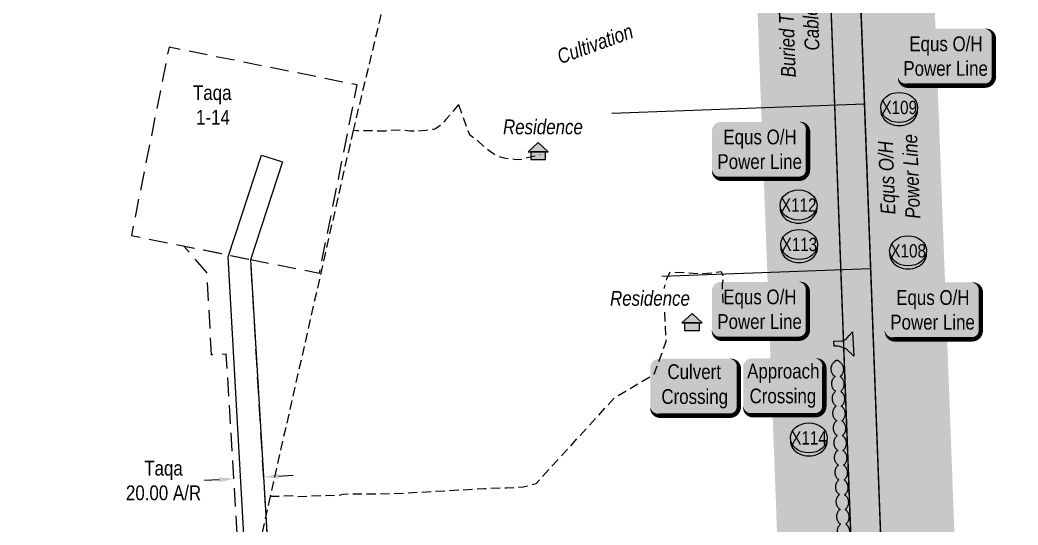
# Model space of a CAD drawing. Extents: x 670596 to 687743, y 5824540 to 5836613.
# Drawn here: x 681306 to 681982, y 5832468 to 5832810 of the extents above; entities that cross this region are included whole.
import ezdxf
from ezdxf.enums import TextEntityAlignment as Align

# ---------------------------------------------------------------- set-up
doc = ezdxf.new("R2010")
doc.units = 0
doc.header["$LTSCALE"] = 5
doc.header["$PDSIZE"] = 0.5
for name, pattern in [('0', [1, 1, 0]), ('foc-ACCESSROAD', [3.75, 2.5, -1.25]), ('UG_PIPE', [1.875, 1.25, -0.625])]:
    doc.linetypes.add(name, pattern=pattern)
doc.layers.get('Defpoints').update_dxf_attribs({"color": 9})
for name, color, linetype in [('AS-PIPE-UG', 44, 'UG_PIPE'), ('AS-POWER', 104, 'foc-POWER'), ('AS-POWER-T', 104, 'Continuous'), ('AS-RESIDENCE', 14, 'Continuous'), ('AS-ROADS', 254, 'Continuous'), ('AS-TELEPHONE', 224, 'foc-TEL'), ('AS-TELEPHONE-T', 224, 'Continuous'), ('CG-NOTES', 7, 'Continuous'), ('F-AR', 190, 'foc-ACCESSROAD'), ('F-RW', 190, 'Continuous'), ('F-WS', 190, 'foc-ACCESSROAD'), ('F-WS-S', 8, 'Continuous'), ('L-SEC', 7, 'Continuous'), ('P-BUFFER-H 30m', 51, 'Continuous'), ('P-CROSSINGS', 250, 'Continuous'), ('T-BUSH', 110, '0')]:
    doc.layers.add(name, color=color, linetype=linetype)
for name, color, linetype, lineweight in [('F-AR-T', 190, 'Continuous', 9), ('F-RW-T', 190, 'Continuous', 9), ('F-WS-T', 190, 'Continuous', 9), ('T-TEXT', 48, 'Continuous', 18)]:
    doc.layers.add(name, color=color, linetype=linetype, lineweight=lineweight)
doc.layers.add('P-PROPOSED-WL4', color=7, linetype='Continuous', true_color=0x5b5bc8)
doc.styles.add('175L', font='ARIALN.TTF', dxfattribs={"height": 20})
doc.styles.add('80', font='ARIALN.TTF', dxfattribs={"height": 10})
doc.styles.add('80CG', font='ARIALN.TTF', dxfattribs={"height": 10})
doc.styles.add('80LS', font='ARIALNI.TTF', dxfattribs={"height": 10})
doc.styles.add('Crossing', font='ARIALN.TTF', dxfattribs={"height": 10})
doc.styles.add('foc-LtypeFont', font='ARIALN.TTF', dxfattribs={"height": 7.35})
doc.linetypes.add('foc-POWER', pattern='A,6,-1,["P",foc-LtypeFont,S=0.2,R=0,X=-0.625,Y=-0.75],-1.24,4', length=12.24)
doc.linetypes.add('foc-POWER-NOLINE', pattern='A,0,-4,["P",foc-LtypeFont,S=0.2,R=0,X=-0.625,Y=-0.75],-8.24', length=12.24)
doc.linetypes.add('foc-TEL', pattern='A,2,-1,["T",foc-LtypeFont,S=0.2,R=0,X=-0.425,Y=-0.75],-1.24,8', length=12.24)
doc.linetypes.add('foc-TEL-NOLINE', pattern='A,0,-2,["T",foc-LtypeFont,S=0.2,R=0,X=-0.425,Y=-0.75],-10.24', length=12.24)
doc.dimstyles.new('Compass 5 000', dxfattribs={"dimscale": 5, "dimtxt": 9, "dimasz": 2, "dimexe": 0.2, "dimexo": 0.0625, "dimgap": 0.5, "dimtad": 0, "dimtih": 1, "dimtoh": 1, "dimzin": 0, "dimdsep": 46, "dimtxsty": '80CG', "dimcen": 0.1, "dimse1": 1, "dimse2": 1, "dimclrd": 256, "dimclrt": 256, "dimaunit": 1, "dimadec": 4, "dimazin": 0, "dimtfac": 0.06, "dimtofl": 0, "dimtmove": 0, "dimatfit": 1, "dimfxl": 0.2, "dimtolj": 1, "dimtzin": 0, "dimlwd": -1, "dimarcsym": 0})

# ---------------------------------------------------------------- blocks, each defined once
blk = doc.blocks.new('*D405')
at = {"layer": 'Defpoints', "color": 0, "transparency": 16777216}
for p in [(681450.84, 5832499.66), (681451.07, 5832495.78), (681471.22, 5832497.01)]:
    blk.add_point(p, dxfattribs=at)
at = {"layer": 'F-AR-T', "transparency": 16777216}
for p, q in [((681480.97, 5832501.5), (681490.95, 5832502.11)), ((681440.86, 5832499.06), (681430.87, 5832498.45))]:
    blk.add_line(p, q, dxfattribs=at)
for points in [[(681480.86, 5832503.16), (681481.07, 5832499.84), (681470.98, 5832500.89)], [(681440.75, 5832500.72), (681440.96, 5832497.39), (681450.84, 5832499.66)]]:
    blk.add_solid(points, dxfattribs=at)
at = {"layer": 'F-AR-T', "transparency": 16777216, "insert": (681403.14, 5832498.45), "char_height": 10, "attachment_point": 5, "style": '80CG'}
blk.add_mtext('\\A1;Taqa\\P20.00 A/R', dxfattribs=at)
blk = doc.blocks.new('*D428')
at = {"layer": 'Defpoints', "color": 0, "transparency": 16777216}
for p in [(681691.85, 5832389.14), (681709.46, 5832389.81), (681692.42, 5832374.15)]:
    blk.add_point(p, dxfattribs=at)
at = {"layer": 'F-RW-T', "transparency": 16777216}
for p, q in [((681708.26, 5832421.39), (681698.26, 5832421.39)), ((681709.08, 5832399.8), (681708.26, 5832421.39)), ((681710.41, 5832364.83), (681710.79, 5832354.84))]:
    blk.add_line(p, q, dxfattribs=at)
for points in [[(681710.75, 5832399.86), (681707.42, 5832399.74), (681709.46, 5832389.81)], [(681712.07, 5832364.89), (681708.74, 5832364.76), (681710.03, 5832374.82)]]:
    blk.add_solid(points, dxfattribs=at)
at = {"layer": 'F-RW-T', "transparency": 16777216, "insert": (681659.18, 5832421.39), "char_height": 10, "attachment_point": 5, "style": '80CG'}
blk.add_mtext('\\A1;Taqa\\P15.00 P/L R/W\\PPlan 042 2904', dxfattribs=at)
blk = doc.blocks.new('*U487')
h = blk.add_hatch(color=254)
edge = h.paths.add_edge_path()
edge.add_line((-24, -20), (24, -20))
edge.add_arc((24, -14), 6, 270, 360)
edge.add_line((30, -14), (30, 12.5))
edge.add_arc((24, 12.5), 6, 0, 90)
edge.add_line((24, 18.5), (-24, 18.5))
edge.add_arc((-24, 12.5), 6, 90, 180)
edge.add_line((-30, 12.5), (-30, -14))
edge.add_arc((-24, -14), 6, 180, 270)
at = {"color": 160, "flags": 128}
blk.add_lwpolyline([(-24, -20, 3, 3, 0), (24, -20, 3, 3, 0.414214), (30, -14, 3, 3, 0), (30, 12.5, 3, 0, 0.414214), (24, 18.5, 0, 0, 0), (-24, 18.5, 0, 0, 0.414214), (-30, 12.5, 0, 0, 0), (-30, -14, 0, 3, 0.414214)], format="xyseb", close=True, dxfattribs=at)
at = {"color": 160, "style": '80'}
blk.add_attdef('ENTER_TEXT_001', (-26.85, -4.92), '', height=10, dxfattribs=at)
blk = doc.blocks.new('*U835')
h = blk.add_hatch(color=59)
edge = h.paths.add_edge_path()
edge.add_line((-21.5, -20), (21.5, -20))
edge.add_arc((21.5, -14), 6, 270, 360)
edge.add_line((27.5, -14), (27.5, 12.5))
edge.add_arc((21.5, 12.5), 6, 0, 90)
edge.add_line((21.5, 18.5), (-21.5, 18.5))
edge.add_arc((-21.5, 12.5), 6, 90, 180)
edge.add_line((-27.5, 12.5), (-27.5, -14))
edge.add_arc((-21.5, -14), 6, 180, 270)
at = {"color": 1, "flags": 128}
blk.add_lwpolyline([(42.65, 31.79, 0, 7.5, 0), (0, 0, 0, 0, 0)], format="xyseb", dxfattribs=at)
blk.add_lwpolyline([(-21.5, -20, 3, 3, 0), (21.5, -20, 3, 3, 0.414214), (27.5, -14, 3, 3, 0), (27.5, 12.5, 3, 0, 0.414214), (21.5, 18.5, 0, 0, 0), (-21.5, 18.5, 0, 0, 0.414214), (-27.5, 12.5, 0, 0, 0), (-27.5, -14, 0, 3, 0.414214)], format="xyseb", close=True, dxfattribs=at)
at = {"color": 1, "style": '80'}
blk.add_attdef('ENTER_TEXT_001', (-36.68, -4.99), '', height=10, dxfattribs=at)
blk = doc.blocks.new('*U521')
h = blk.add_hatch(color=255)
edge = h.paths.add_edge_path()
edge.add_line((-26.5, -20), (26.5, -20))
edge.add_arc((26.5, -14), 6, 270, 360)
edge.add_line((32.5, -14), (32.5, 12.5))
edge.add_arc((26.5, 12.5), 6, 0, 90)
edge.add_line((26.5, 18.5), (-26.5, 18.5))
edge.add_arc((-26.5, 12.5), 6, 90, 180)
edge.add_line((-32.5, 12.5), (-32.5, -14))
edge.add_arc((-26.5, -14), 6, 180, 270)
at = {"color": 104, "flags": 128}
blk.add_lwpolyline([(-26.5, -20, 3, 3, 0), (26.5, -20, 3, 3, 0.414214), (32.5, -14, 3, 3, 0), (32.5, 12.5, 3, 0, 0.414214), (26.5, 18.5, 0, 0, 0), (-26.5, 18.5, 0, 0, 0.414214), (-32.5, 12.5, 0, 0, 0), (-32.5, -14, 0, 3, 0.414214)], format="xyseb", close=True, dxfattribs=at)
blk.add_lwpolyline([(-56.35, -32.62, 0, 7.5, 0), (0, 0, 0, 0, 0)], format="xyseb", dxfattribs=at)
at = {"color": 104, "style": '80'}
blk.add_attdef('ENTER_TEXT_001', (-26.85, -4.92), '', height=10, dxfattribs=at)
blk = doc.blocks.new('*U522')
h = blk.add_hatch(color=255)
edge = h.paths.add_edge_path()
edge.add_line((-26.5, -20), (26.5, -20))
edge.add_arc((26.5, -14), 6, 270, 360)
edge.add_line((32.5, -14), (32.5, 12.5))
edge.add_arc((26.5, 12.5), 6, 0, 90)
edge.add_line((26.5, 18.5), (-26.5, 18.5))
edge.add_arc((-26.5, 12.5), 6, 90, 180)
edge.add_line((-32.5, 12.5), (-32.5, -14))
edge.add_arc((-26.5, -14), 6, 180, 270)
at = {"color": 104, "flags": 128}
blk.add_lwpolyline([(51.83, 30.14, 0, 7.5, 0), (0, 0, 0, 0, 0)], format="xyseb", dxfattribs=at)
blk.add_lwpolyline([(-26.5, -20, 3, 3, 0), (26.5, -20, 3, 3, 0.414214), (32.5, -14, 3, 3, 0), (32.5, 12.5, 3, 0, 0.414214), (26.5, 18.5, 0, 0, 0), (-26.5, 18.5, 0, 0, 0.414214), (-32.5, 12.5, 0, 0, 0), (-32.5, -14, 0, 3, 0.414214)], format="xyseb", close=True, dxfattribs=at)
at = {"color": 104, "style": '80'}
blk.add_attdef('ENTER_TEXT_001', (-26.85, -4.92), '', height=10, dxfattribs=at)
blk = doc.blocks.new('*U523')
h = blk.add_hatch(color=255)
edge = h.paths.add_edge_path()
edge.add_line((-26.5, -20), (26.5, -20))
edge.add_arc((26.5, -14), 6, 270, 360)
edge.add_line((32.5, -14), (32.5, 12.5))
edge.add_arc((26.5, 12.5), 6, 0, 90)
edge.add_line((26.5, 18.5), (-26.5, 18.5))
edge.add_arc((-26.5, 12.5), 6, 90, 180)
edge.add_line((-32.5, 12.5), (-32.5, -14))
edge.add_arc((-26.5, -14), 6, 180, 270)
at = {"color": 104, "flags": 128}
blk.add_lwpolyline([(-43.52, 27.74, 0, 7.5, 0), (0, 0, 0, 0, 0)], format="xyseb", dxfattribs=at)
blk.add_lwpolyline([(-26.5, -20, 3, 3, 0), (26.5, -20, 3, 3, 0.414214), (32.5, -14, 3, 3, 0), (32.5, 12.5, 3, 0, 0.414214), (26.5, 18.5, 0, 0, 0), (-26.5, 18.5, 0, 0, 0.414214), (-32.5, 12.5, 0, 0, 0), (-32.5, -14, 0, 3, 0.414214)], format="xyseb", close=True, dxfattribs=at)
at = {"color": 104, "style": '80'}
blk.add_attdef('ENTER_TEXT_001', (-26.85, -4.92), '', height=10, dxfattribs=at)
blk = doc.blocks.new('*U524')
h = blk.add_hatch(color=255)
edge = h.paths.add_edge_path()
edge.add_line((-26.5, -20), (26.5, -20))
edge.add_arc((26.5, -14), 6, 270, 360)
edge.add_line((32.5, -14), (32.5, 12.5))
edge.add_arc((26.5, 12.5), 6, 0, 90)
edge.add_line((26.5, 18.5), (-26.5, 18.5))
edge.add_arc((-26.5, 12.5), 6, 90, 180)
edge.add_line((-32.5, 12.5), (-32.5, -14))
edge.add_arc((-26.5, -14), 6, 180, 270)
at = {"color": 104, "flags": 128}
blk.add_lwpolyline([(56.16, 26.84, 0, 7.5, 0), (0, 0, 0, 0, 0)], format="xyseb", dxfattribs=at)
blk.add_lwpolyline([(-26.5, -20, 3, 3, 0), (26.5, -20, 3, 3, 0.414214), (32.5, -14, 3, 3, 0), (32.5, 12.5, 3, 0, 0.414214), (26.5, 18.5, 0, 0, 0), (-26.5, 18.5, 0, 0, 0.414214), (-32.5, 12.5, 0, 0, 0), (-32.5, -14, 0, 3, 0.414214)], format="xyseb", close=True, dxfattribs=at)
at = {"color": 104, "style": '80'}
blk.add_attdef('ENTER_TEXT_001', (-26.85, -4.92), '', height=10, dxfattribs=at)
blk = doc.blocks.new('xing2')
h = blk.add_hatch(color=50)
h.dxf.hatch_style = 1
edge = h.paths.add_edge_path()
edge.add_ellipse((0, 0), major_axis=(-12.5, 0), ratio=0.816297, start_angle=0, end_angle=360)
h = blk.add_hatch(color=250)
h.dxf.hatch_style = 1
edge = h.paths.add_edge_path()
edge.add_ellipse((0, -2.05), major_axis=(-12.5, 0), ratio=0.816297, start_angle=0, end_angle=180)
edge.add_line((12.5, -2.05), (12.5, 0))
edge.add_ellipse((0, 0), major_axis=(-12.5, 0), ratio=0.816297, start_angle=0, end_angle=180, ccw=False)
edge.add_line((-12.5, 0), (-12.5, -2.05))
at = {"color": 250}
blk.add_ellipse((0, 0), major_axis=(-12.5, 0), ratio=0.816297, dxfattribs=at)
blk.add_ellipse((0, -2.05), major_axis=(-12.5, 0), ratio=0.816297, start_param=0, end_param=3.141593, dxfattribs=at)
at = {"color": 250, "style": 'Crossing'}
blk.add_attdef('CROSSING', text='', height=9, dxfattribs=at).set_placement((0.09, 0.02), align=Align.MIDDLE_CENTER)
at = {"color": 250, "style": 'Crossing', "flags": 1}
for tag, p in [('OWNER', (0.09, -12.49)), ('DESCRIPTION', (0.09, -25.77)), ('LOCATION', (0.09, -39.3)), ('DWG_REF', (0.09, -52.84))]:
    blk.add_attdef(tag, text='', height=9, dxfattribs=at).set_placement(p, align=Align.MIDDLE_CENTER)
blk = doc.blocks.new('res_occ')
for points in [[(0.1, 0.89), (-1.26, -0.37), (1.46, -0.37)], [(-0.9, -1.43), (1.1, -1.43), (1.1, -0.37), (-0.9, -0.37)]]:
    blk.add_hatch(color=14).paths.add_polyline_path(points)
at = {"color": 14}
for points in [[(0.1, 0.89), (-1.26, -0.37), (1.46, -0.37)], [(-0.9, -1.43), (1.1, -1.43), (1.1, -0.37), (-0.9, -0.37)]]:
    blk.add_lwpolyline(points, close=True, dxfattribs=at)

msp = doc.modelspace()

# ---------------------------------------------------------------- hatches: boundary and pattern name
at = {"layer": 'AS-ROADS'}
h = msp.add_hatch(color=256, dxfattribs=at)
h.dxf.hatch_style = 1
h.paths.add_polyline_path([(681857.4, 5832592.775), (681862.797, 5832593.009), (681865.378, 5832594.006), (681867.724, 5832596.586), (681870.012, 5832599.107), (681870.774, 5832582.75), (681865.612, 5832587.675), (681860.392, 5832589.433), (681857.517, 5832589.433)])
at = {"layer": 'P-BUFFER-H 30m'}
h = msp.add_hatch(color=256, dxfattribs=at)
h.dxf.hatch_style = 1
edge = h.paths.add_edge_path()
edge.add_line((677190.88, 5826034.364), (676987.84, 5826027.225))
edge.add_line((676987.84, 5826027.225), (676988.351, 5826011.208))
edge.add_arc((676938.382, 5826009.615), 49.994, -120.521047, 1.826075, ccw=False)
edge.add_line((676912.993, 5825966.548), (676909.934, 5825968.352))
edge.add_arc((676935.324, 5826011.418), 49.994, 181.826075, 239.478953, ccw=False)
edge.add_line((676885.355, 5826009.825), (676883.222, 5826076.736))
edge.add_arc((676933.19, 5826078.329), 49.994, 92.013805, 181.826075, ccw=False)
edge.add_line((676931.434, 5826128.292), (677186.782, 5826137.271))
edge.add_line((677186.782, 5826137.271), (677172.574, 5826493.957))
edge.add_arc((677222.529, 5826495.947), 49.994, 182.217236, 182.280935, ccw=False)
edge.add_line((677172.572, 5826494.013), (677161.576, 5826778.028))
edge.add_arc((677211.532, 5826779.962), 49.994, 133.32201, 182.217236, ccw=False)
edge.add_line((677177.232, 5826816.333), (677158.55, 5827298.559))
edge.add_line((677158.55, 5827298.559), (677123.328, 5828102.041))
edge.add_line((677123.328, 5828102.041), (677088.029, 5828904.381))
edge.add_arc((677137.974, 5828906.578), 49.994, 92.094528, 182.519115, ccw=False)
edge.add_line((677136.147, 5828956.539), (677941.688, 5828985.999))
edge.add_line((677941.688, 5828985.999), (678795.39, 5829017.43))
edge.add_arc((678838.014, 5828991.303), 49.994, 92.178655, 148.493114, ccw=False)
edge.add_line((678836.113, 5829041.261), (679095.94, 5829051.145))
edge.add_line((679095.94, 5829051.145), (679103.038, 5829053.867))
edge.add_arc((679120.935, 5829007.187), 49.994, 92.18666, 110.977343, ccw=False)
edge.add_line((679119.028, 5829057.144), (679561.069, 5829074.022))
edge.add_arc((679566.877, 5829024.367), 49.994, 92.195397, 96.67124, ccw=False)
edge.add_line((679564.962, 5829074.324), (680316.807, 5829103.147))
edge.add_line((680316.807, 5829103.147), (680289.029, 5829852.071))
edge.add_line((680289.029, 5829852.071), (680264.054, 5830522.758))
edge.add_arc((680314.013, 5830524.619), 49.994, 133.258056, 182.132573, ccw=False)
edge.add_line((680279.753, 5830561.028), (680276.196, 5830656.553))
edge.add_line((680276.196, 5830656.553), (680246.213, 5831460.206))
edge.add_line((680246.213, 5831460.206), (680215.351, 5832284.366))
edge.add_arc((680265.309, 5832286.237), 49.994, 92.148626, 182.144523, ccw=False)
edge.add_line((680263.435, 5832336.196), (681068.877, 5832366.415))
edge.add_line((681068.877, 5832366.415), (681821.401, 5832394.716))
edge.add_line((681821.401, 5832394.716), (681805.598, 5832816.244))
edge.add_arc((681855.557, 5832818.117), 49.994, 143.113192, 182.146882, ccw=False)
edge.add_line((681815.571, 5832848.125), (681834.732, 5832873.657))
edge.add_arc((681874.718, 5832843.649), 49.994, 2.145927, 143.113192, ccw=False)
edge.add_line((681924.677, 5832845.521), (681941.401, 5832399.193))
edge.add_line((681941.401, 5832399.193), (682694.705, 5832426.985))
edge.add_line((682694.705, 5832426.985), (683448.059, 5832454.84))
edge.add_line((683448.059, 5832454.84), (683412.219, 5833411.237))
edge.add_arc((683462.178, 5833413.109), 49.994, 133.562272, 182.146115, ccw=False)
edge.add_line((683427.725, 5833449.336), (683406.047, 5834013.774))
edge.add_line((683406.047, 5834013.774), (683375.916, 5834817.728))
edge.add_line((683375.916, 5834817.728), (683345.977, 5835624.47))
edge.add_arc((683395.936, 5835626.324), 49.994, 92.287428, 182.125311, ccw=False)
edge.add_line((683393.941, 5835676.278), (684197.29, 5835708.367))
edge.add_line((684197.29, 5835708.367), (684908.467, 5835736.78))
edge.add_line((684908.467, 5835736.78), (684942.361, 5835811.073))
edge.add_arc((684987.845, 5835790.323), 49.994, 65.131456, 155.476492, ccw=False)
edge.add_line((685008.869, 5835835.681), (685028.667, 5835826.504))
edge.add_arc((685007.643, 5835781.146), 49.994, -16.068914, 65.131456, ccw=False)
edge.add_line((685055.684, 5835767.308), (685044.658, 5835729.031))
edge.add_line((685044.658, 5835729.031), (685314.688, 5835739.386))
edge.add_arc((685316.604, 5835689.429), 49.994, 34.222356, 92.196177, ccw=False)
edge.add_line((685357.942, 5835717.546), (685598.018, 5835364.582))
edge.add_line((685598.018, 5835364.582), (685834.75, 5835370.452))
edge.add_arc((685835.99, 5835320.474), 49.994, 2.198313, 91.420588, ccw=False)
edge.add_line((685885.947, 5835322.392), (685911.192, 5834664.749))
edge.add_line((685911.192, 5834664.749), (686635.77, 5834691.532))
edge.add_line((686635.77, 5834691.532), (686625.993, 5834943.667))
edge.add_line((686625.993, 5834943.667), (686625.603, 5834953.705))
edge.add_arc((686675.56, 5834955.642), 49.994, 92.288875, 182.220798, ccw=False)
edge.add_line((686673.563, 5835005.596), (687058.366, 5835020.976))
edge.add_arc((687098.555, 5834991.24), 49.994, 92.512715, 143.501535, ccw=False)
edge.add_line((687096.363, 5835041.186), (687099.36, 5835041.317))
edge.add_arc((687101.551, 5834991.372), 49.994, 2.512715, 92.512715, ccw=False)
edge.add_line((687151.497, 5834993.563), (687152.446, 5834971.929))
edge.add_arc((687102.501, 5834969.737), 49.994, -87.487492, 2.512715, ccw=False)
edge.add_line((687104.692, 5834919.791), (687096.429, 5834919.429))
edge.add_arc((687094.238, 5834969.375), 49.994, 272.288873, 272.512507, ccw=False)
edge.add_line((687096.234, 5834919.421), (686730.564, 5834904.805))
edge.add_line((686730.564, 5834904.805), (686741.01, 5834635.46))
edge.add_arc((686691.053, 5834633.523), 49.994, -87.779202, 2.220798, ccw=False)
edge.add_line((686692.991, 5834583.567), (686662.171, 5834582.372))
edge.add_arc((686660.234, 5834632.328), 49.994, 247.182957, 272.220798, ccw=False)
edge.add_line((686640.846, 5834586.246), (686635.568, 5834588.467))
edge.add_line((686635.568, 5834588.467), (685862.114, 5834559.877))
edge.add_arc((685860.267, 5834609.837), 49.994, 182.198313, 272.116949, ccw=False)
edge.add_line((685810.31, 5834607.919), (685785.041, 5835266.201))
edge.add_line((685785.041, 5835266.201), (685571.688, 5835260.91))
edge.add_arc((685570.449, 5835310.888), 49.994, 214.222356, 271.420588, ccw=False)
edge.add_line((685529.111, 5835282.771), (685289.298, 5835635.35))
edge.add_line((685289.298, 5835635.35), (685002.226, 5835624.341))
edge.add_line((685002.226, 5835624.341), (684975.431, 5835623.27))
edge.add_arc((684973.435, 5835673.224), 49.994, 229.837958, 272.287782, ccw=False)
edge.add_line((684941.192, 5835635.018), (684201.401, 5835605.462))
edge.add_line((684201.401, 5835605.462), (683450.853, 5835575.482))
edge.add_line((683450.853, 5835575.482), (683478.831, 5834821.566))
edge.add_line((683478.831, 5834821.566), (683508.96, 5834017.677))
edge.add_line((683508.96, 5834017.677), (683532.192, 5833412.794))
edge.add_arc((683482.235, 5833410.876), 49.994, -46.495355, 2.199485, ccw=False)
edge.add_line((683516.651, 5833374.614), (683552.96, 5832405.714))
edge.add_arc((683503.001, 5832403.842), 49.994, -87.882475, 2.146115, ccw=False)
edge.add_line((683504.848, 5832353.882), (682698.506, 5832324.068))
edge.add_line((682698.506, 5832324.068), (681892.271, 5832294.323))
edge.add_arc((681890.428, 5832344.283), 49.994, 264.056445, 272.112898, ccw=False)
edge.add_arc((681876.342, 5832343.751), 49.994, 272.153947, 280.265865, ccw=False)
edge.add_line((681878.221, 5832293.793), (681072.743, 5832263.5))
edge.add_line((681072.743, 5832263.5), (680320.249, 5832235.268))
edge.add_line((680320.249, 5832235.268), (680349.128, 5831464.053))
edge.add_line((680349.128, 5831464.053), (680379.111, 5830660.389))
edge.add_line((680379.111, 5830660.389), (680384.182, 5830524.23))
edge.add_arc((680334.223, 5830522.37), 49.994, -46.742123, 2.132739, ccw=False)
edge.add_line((680368.483, 5830485.96), (680391.945, 5829855.896))
edge.add_line((680391.945, 5829855.896), (680421.685, 5829054.073))
edge.add_arc((680371.726, 5829052.22), 49.994, -87.804603, 2.124156, ccw=False)
edge.add_line((680373.641, 5829002.263), (679575.799, 5828971.677))
edge.add_arc((679569.977, 5829021.331), 49.994, 272.18666, 276.686638, ccw=False)
edge.add_line((679571.885, 5828971.373), (679131.72, 5828954.566))
edge.add_line((679131.72, 5828954.566), (679124.618, 5828951.844))
edge.add_arc((679106.72, 5828998.524), 49.994, 272.178655, 290.977343, ccw=False)
edge.add_line((679108.621, 5828948.566), (678884.632, 5828940.045))
edge.add_arc((678841.974, 5828966.116), 49.994, 272.108492, 328.568358, ccw=False)
edge.add_line((678843.813, 5828916.156), (677945.465, 5828883.082))
edge.add_line((677945.465, 5828883.082), (677193.263, 5828855.571))
edge.add_line((677193.263, 5828855.571), (677226.216, 5828106.56))
edge.add_line((677226.216, 5828106.56), (677261.444, 5827302.934))
edge.add_arc((677211.498, 5827300.745), 49.994, 2.218614, 2.510029, ccw=False)
edge.add_line((677261.454, 5827302.68), (677281.716, 5826779.679))
edge.add_arc((677231.76, 5826777.743), 49.994, -46.679478, 2.218614, ccw=False)
edge.add_line((677266.06, 5826741.371), (677275.481, 5826498.026))
edge.add_line((677275.481, 5826498.026), (677306.827, 5825711.068))
edge.add_line((677306.827, 5825711.068), (677315.471, 5825699.601))
edge.add_arc((677275.552, 5825669.505), 49.994, 1.988412, 37.013358, ccw=False)
edge.add_line((677325.515, 5825671.239), (677327.417, 5825616.478))
edge.add_arc((677277.453, 5825614.743), 49.994, -88.099944, 1.988412, ccw=False)
edge.add_line((677279.111, 5825564.777), (677258.016, 5825564.077))
edge.add_arc((677256.359, 5825614.043), 49.994, 181.98998, 271.900056, ccw=False)
edge.add_line((677206.395, 5825612.307), (677206.156, 5825619.185))
edge.add_line((677206.156, 5825619.185), (676448.534, 5825593.112))
edge.add_line((676448.534, 5825593.112), (675621.606, 5825565.447))
edge.add_line((675621.606, 5825565.447), (674813.811, 5825535.401))
edge.add_line((674813.811, 5825535.401), (674006.072, 5825504.83))
edge.add_line((674006.072, 5825504.83), (673985.967, 5825504.069))
edge.add_arc((673984.076, 5825554.027), 49.994, 271.847905, 272.16748, ccw=False)
edge.add_line((673985.688, 5825504.06), (673184.703, 5825478.217))
edge.add_line((673184.703, 5825478.217), (672384.069, 5825452.353))
edge.add_line((672384.069, 5825452.353), (672364.028, 5825451.705))
edge.add_line((672364.028, 5825451.705), (671562.255, 5825423.567))
edge.add_line((671562.255, 5825423.567), (671405.716, 5825418.102))
edge.add_line((671405.716, 5825418.102), (671360.474, 5825352.878))
edge.add_line((671360.474, 5825352.878), (671368.43, 5825306.565))
edge.add_line((671368.43, 5825306.565), (671377.864, 5825268.225))
edge.add_line((671377.864, 5825268.225), (671395.798, 5825272.31))
edge.add_arc((671406.901, 5825223.564), 49.994, 6.188841, 102.831332, ccw=False)
edge.add_line((671456.604, 5825228.954), (671457.842, 5825217.538))
edge.add_line((671457.842, 5825217.538), (671465.055, 5825159.957))
edge.add_line((671465.055, 5825159.957), (671491.712, 5825126.618))
edge.add_arc((671452.666, 5825095.397), 49.994, 1.309193, 38.645258, ccw=False)
edge.add_line((671502.646, 5825096.54), (671503.523, 5825058.17))
edge.add_arc((671453.542, 5825057.028), 49.994, -32.601957, 1.309193, ccw=False)
edge.add_line((671495.659, 5825030.091), (671398.31, 5824877.882))
edge.add_arc((671356.193, 5824904.819), 49.994, 193.727388, 327.398043, ccw=False)
edge.add_arc((671355.09, 5824908.662), 49.994, 147.398016, 198.310676, ccw=False)
edge.add_line((671312.974, 5824935.599), (671400.193, 5825071.97))
edge.add_line((671400.193, 5825071.97), (671400.095, 5825076.287))
edge.add_line((671400.095, 5825076.287), (671375.283, 5825107.317))
edge.add_arc((671414.33, 5825138.538), 49.994, 187.140394, 218.645258, ccw=False)
edge.add_line((671364.724, 5825132.324), (671361.401, 5825158.85))
edge.add_line((671361.401, 5825158.85), (671349.952, 5825156.242))
edge.add_arc((671338.849, 5825204.987), 49.994, 193.822991, 282.831332, ccw=False)
edge.add_line((671290.303, 5825193.043), (671268.001, 5825283.686))
edge.add_arc((671319.46, 5825296.347), 52.994, 189.747991, 193.822991, ccw=False)
edge.add_line((671267.231, 5825287.374), (671255.511, 5825355.596))
edge.add_arc((671307.74, 5825364.568), 52.994, 145.253591, 189.747991, ccw=False)
edge.add_line((671264.195, 5825394.772), (671336.235, 5825498.63))
edge.add_arc((671377.314, 5825470.137), 49.994, 91.999391, 145.253591, ccw=False)
edge.add_line((671375.57, 5825520.1), (671558.652, 5825526.492))
edge.add_line((671558.652, 5825526.492), (672360.486, 5825554.632))
edge.add_arc((672362.239, 5825504.669), 49.994, 91.85035, 92.009966, ccw=False)
edge.add_line((672360.625, 5825554.636), (672380.743, 5825555.286))
edge.add_line((672380.743, 5825555.286), (673181.379, 5825581.151))
edge.add_line((673181.379, 5825581.151), (673982.227, 5825606.989))
edge.add_line((673982.227, 5825606.989), (674002.177, 5825607.744))
edge.add_line((674002.177, 5825607.744), (674809.949, 5825638.317))
edge.add_line((674809.949, 5825638.317), (675617.882, 5825668.367))
edge.add_arc((675619.741, 5825618.408), 49.994, 91.916118, 92.130078, ccw=False)
edge.add_line((675618.069, 5825668.374), (676445.042, 5825696.04))
edge.add_line((676445.042, 5825696.04), (677203.317, 5825722.136))
edge.add_line((677203.317, 5825722.136), (677190.88, 5826034.364))
at = {"layer": 'P-PROPOSED-WL4'}
h = msp.add_hatch(color=256, dxfattribs=at)
h.dxf.hatch_style = 1
h.paths.add_polyline_path([(678776.296, 5828963.673), (678841.971, 5828966.182), (678841.125, 5828988.417), (679106.688, 5828998.52), (679121.511, 5829004.203), (679569.887, 5829021.324), (679569.882, 5829021.477), (680371.726, 5829052.22), (680341.986, 5829854.036), (680317.122, 5830521.733), (680334.223, 5830522.37), (680329.152, 5830658.525), (680299.169, 5831462.182), (680268.419, 5832283.352), (681070.864, 5832313.458), (681876.342, 5832343.751), (681858.595, 5832817.167), (681872.038, 5832835.08), (681890.428, 5832344.283), (682696.659, 5832374.028), (683503.001, 5832403.842), (683472.74, 5833211.369), (683442.117, 5834015.03), (683432.361, 5834275.239), (683449.254, 5834275.872), (683428.872, 5834819.712), (683399.237, 5835618.269), (683396.239, 5835618.158), (683425.874, 5834819.601), (683446.144, 5834278.757), (683429.251, 5834278.124), (683439.12, 5834014.917), (683469.906, 5833211.408), (683499.891, 5832406.729), (682696.548, 5832377.025), (681893.313, 5832347.391), (681874.718, 5832843.649), (681855.557, 5832818.117), (681873.232, 5832346.636), (681070.751, 5832316.456), (680265.309, 5832286.237), (680296.172, 5831462.07), (680326.155, 5830658.414), (680331.114, 5830525.256), (680314.013, 5830524.619), (680338.988, 5829853.924), (680368.617, 5829055.102), (679566.787, 5829024.36), (679566.792, 5829024.207), (679120.901, 5829007.182), (679106.077, 5829001.498), (678838.014, 5828991.3), (678838.86, 5828969.065), (678776.238, 5828966.688)])

# ---------------------------------------------------------------- linework, layer by layer
at = {"layer": 'AS-PIPE-UG', "flags": 128}
for points in [[(681647.617, 5833243.255), (681634.311, 5833183.985), (681632.147, 5833153.065), (681531.615, 5832735.487)], [(681603.047, 5832753.113), (681598.675, 5832747.699), (681597.822, 5832746.711), (681594.236, 5832742.626), (681592.534, 5832740.66), (681591.559, 5832739.683), (681590.568, 5832738.819), (681589.55, 5832737.979), (681588.434, 5832737.295), (681587.316, 5832736.697), (681586.117, 5832736.246), (681584.943, 5832736.05), (681581.071, 5832735.431), (681578.271, 5832735.169), (681575.524, 5832734.892), (681574.077, 5832734.843), (681569.925, 5832735.066), (681568.552, 5832735.222), (681564.129, 5832735.531), (681560.111, 5832735.642), (681557.5, 5832735.508), (681556.151, 5832735.346), (681554.779, 5832735.177), (681553.444, 5832735.057), (681550.685, 5832735.073), (681548.19, 5832735.017), (681544.32, 5832735.286), (681541.745, 5832735.296), (681539.114, 5832735.284), (681536.579, 5832735.238), (681534.153, 5832735.303), (681532.023, 5832735.435), (681531.615, 5832735.487)], [(681603.047, 5832753.113), (681609.285, 5832735.456), (681610.439, 5832732.667), (681616.221, 5832728.428), (681620.838, 5832724.046), (681625.318, 5832720.877), (681626.477, 5832720.05), (681628.543, 5832718.551), (681629.628, 5832718.165), (681633.804, 5832716.985), (681641.53, 5832715.93), (681646.75, 5832716.032), (681649.635, 5832717.106), (681658.348, 5832719.205)], [(681531.615, 5832735.487), (681475.349, 5832487.824)], [(681475.349, 5832487.824), (681489.619, 5832488.274), (681494.164, 5832487.747), (681516.57, 5832488.637), (681520.66, 5832488.096), (681524.899, 5832489.371), (681559.535, 5832489.682), (681620.64, 5832493.143), (681635.542, 5832493.629), (681646.897, 5832494.255), (681655.579, 5832496.44), (681708.768, 5832554.586), (681735.639, 5832570.484), (681743.799, 5832592.644), (681742.026, 5832627.161), (681744.141, 5832635.098), (681746.493, 5832639.729), (681767.621, 5832638.64), (681776.035, 5832639.176), (681780.889, 5832640.073), (681782.437, 5832636.229), (681781.591, 5832631.278), (681782.246, 5832617.589)], [(681475.349, 5832487.824), (681436.261, 5832307.564), (681414.388, 5832209.163)]]:
    msp.add_lwpolyline(points, dxfattribs=at)
at = {"layer": 'AS-POWER', "linetype": 'foc-POWER-NOLINE', "flags": 128}
msp.add_lwpolyline([(681897.729, 5832227.292), (681894.038, 5832327.212), (681863.19, 5833151.299), (681859.437, 5833251.213)], dxfattribs=at)
at = {"layer": 'AS-POWER', "flags": 128}
for points in [[(681706.979, 5832747.113), (681878.095, 5832753.519)], [(681740.834, 5832636.761), (681882.272, 5832642.061)]]:
    msp.add_lwpolyline(points, dxfattribs=at)
at = {"layer": 'AS-ROADS', "const_width": 6.999, "flags": 128}
msp.add_lwpolyline([(681886.381, 5832226.866), (681848.811, 5833250.81)], dxfattribs=at)
at = {"layer": 'AS-ROADS', "flags": 128}
msp.add_lwpolyline([(681857.4, 5832592.775), (681862.797, 5832593.009), (681865.378, 5832594.006), (681867.724, 5832596.586), (681870.012, 5832599.107), (681870.774, 5832582.75), (681865.612, 5832587.675), (681860.392, 5832589.433), (681857.517, 5832589.433)], close=True, dxfattribs=at)
at = {"layer": 'AS-TELEPHONE', "linetype": 'foc-TEL-NOLINE', "flags": 128}
msp.add_lwpolyline([(681877.751, 5832226.543), (681874.007, 5832326.53), (681843.096, 5833150.533), (681839.342, 5833250.451)], dxfattribs=at)
at = {"layer": 'F-AR', "flags": 128}
msp.add_lwpolyline([(681461.107, 5832331.137), (681445.695, 5832584.04), (681435.706, 5832583.568), (681432.562, 5832639.331), (681417.012, 5832657.251), (681462.107, 5832648.189), (681465.655, 5832585.257), (681481.096, 5832331.888)], close=True, dxfattribs=at)
at = {"layer": 'F-RW', "flags": 128}
msp.add_lwpolyline([(681871.966, 5832380.959), (681479.097, 5832366.068), (681463.061, 5832365.461), (681447.03, 5832649.948), (681469.533, 5832718.825), (681483.787, 5832714.17), (681462.159, 5832647.975), (681478.181, 5832381.041), (681871.407, 5832395.943)], close=True, dxfattribs=at)
at = {"layer": 'F-WS', "flags": 128}
msp.add_lwpolyline([(681462.107, 5832648.189), (681508.828, 5832638.857), (681521.594, 5832702.583), (681534.361, 5832766.309), (681406.909, 5832791.842), (681381.376, 5832664.39), (681462.112, 5832648.216)], dxfattribs=at)
at = {"layer": 'F-WS-S', "flags": 128}
msp.add_lwpolyline([(681445.466, 5832609.668), (681445.466, 5832609.677)], dxfattribs=at)
at = {"layer": 'L-SEC', "flags": 128}
for points in [[(681873.232, 5832346.636), (681843.096, 5833150.533)], [(681863.19, 5833151.299), (681893.313, 5832347.391)]]:
    msp.add_lwpolyline(points, dxfattribs=at)
at = {"layer": 'T-BUSH', "flags": 128}
msp.add_lwpolyline([(681867.616, 5832408.979, 0.5205671), (681867.238, 5832418.971, 0.5205671), (681866.86, 5832428.962, 0.5205671), (681866.483, 5832438.954, 0.5205671), (681866.105, 5832448.945, 0.5205671), (681865.727, 5832458.937, 0.5205671), (681865.349, 5832468.929, 0.5205671), (681864.971, 5832478.92, 0.5205671), (681864.594, 5832488.912, 0.5205671), (681864.216, 5832498.903, 0.5205671), (681863.838, 5832508.895, 0.5205671), (681863.46, 5832518.887, 0.5205671), (681863.082, 5832528.878, 0.5205671), (681862.705, 5832538.87, 0.5205671), (681862.327, 5832548.862, 0.5205671), (681861.949, 5832558.853, 0.5205671), (681861.571, 5832568.845, 0.5205671), (681861.193, 5832578.836, 0.5205671), (681857.73, 5832578.909, 0.5205671), (681858.113, 5832568.917, 0.5205671), (681858.495, 5832558.926, 0.5205671), (681858.877, 5832548.935, 0.5205671), (681859.259, 5832538.943, 0.5205671), (681859.642, 5832528.952, 0.5205671), (681860.024, 5832518.96, 0.5205671), (681860.406, 5832508.969, 0.5205671), (681860.788, 5832498.977, 0.5205671), (681861.171, 5832488.986, 0.5205671), (681861.553, 5832478.994, 0.5205671), (681861.935, 5832469.003, 0.5205671), (681862.317, 5832459.011, 0.5205671), (681862.7, 5832449.02, 0.5205671), (681863.082, 5832439.029, 0.5205671), (681863.464, 5832429.037, 0.5205671), (681863.846, 5832419.046, 0.5205671)], format="xyb", close=True, dxfattribs=at)

# ---------------------------------------------------------------- block references
at = {"layer": 'AS-POWER-T'}
ref = msp.add_blockref('*U521', (681933.244, 5832785.82), dxfattribs=dict(at, xscale=0.9996940109100588, yscale=0.9996940109100588, zscale=0.9996940109100588))
ref.add_attrib('ENTER_TEXT_001', 'Equs O/H', (681908.442, 5832789.146), dxfattribs={"layer": '0', "color": 104, "height": 9.9969, "style": '80'})
ref.add_attrib('ENTER_TEXT_002', 'Power Line', (681904.409, 5832772.484), dxfattribs={"layer": '0', "color": 104, "height": 9.9969, "style": '80'})
ref = msp.add_blockref('*U522', (681807.29, 5832722.773), dxfattribs=dict(at, xscale=0.9996940109100588, yscale=0.9996940109100588, zscale=0.9996940109100588))
ref.add_attrib('ENTER_TEXT_001', 'Equs O/H', (681782.488, 5832726.098), dxfattribs={"layer": '0', "color": 104, "height": 9.9969, "style": '80'})
ref.add_attrib('ENTER_TEXT_002', 'Power Line', (681778.455, 5832709.437), dxfattribs={"layer": '0', "color": 104, "height": 9.9969, "style": '80'})
ref = msp.add_blockref('*U524', (681807.193, 5832614.499), dxfattribs=dict(at, xscale=0.9996940109100588, yscale=0.9996940109100588, zscale=0.9996940109100588))
ref.add_attrib('ENTER_TEXT_001', 'Equs O/H', (681782.391, 5832617.825), dxfattribs={"layer": '0', "color": 104, "height": 9.9969, "style": '80'})
ref.add_attrib('ENTER_TEXT_002', 'Power Line', (681778.358, 5832601.163), dxfattribs={"layer": '0', "color": 104, "height": 9.9969, "style": '80'})
ref = msp.add_blockref('*U523', (681924.399, 5832614.077), dxfattribs=dict(at, xscale=0.9996940109100588, yscale=0.9996940109100588, zscale=0.9996940109100588))
ref.add_attrib('ENTER_TEXT_001', 'Equs O/H', (681899.597, 5832617.402), dxfattribs={"layer": '0', "color": 104, "height": 9.9969, "style": '80'})
ref.add_attrib('ENTER_TEXT_002', 'Power Line', (681895.564, 5832600.741), dxfattribs={"layer": '0', "color": 104, "height": 9.9969, "style": '80'})
at = {"layer": 'AS-RESIDENCE', "xscale": 5, "yscale": 5, "zscale": 5}
for p in [(681656.56, 5832722.915), (681760.728, 5832607.163)]:
    msp.add_blockref('res_occ', p, dxfattribs=at)
at = {"layer": 'CG-NOTES'}
ref = msp.add_blockref('*U835', (681823.386, 5832562.716), dxfattribs=dict(at, xscale=0.998822180558433, yscale=0.998822180558433, zscale=0.998822180558433))
ref.add_attrib('ENTER_TEXT_001', 'Approach', (681798.596, 5832567.606), dxfattribs={"layer": '0', "color": 1, "height": 9.9882, "style": '80'})
ref.add_attrib('ENTER_TEXT_002', 'Crossing', (681800.241, 5832550.782), dxfattribs={"layer": '0', "color": 1, "height": 9.9882, "style": '80'})
ref = msp.add_blockref('*U487', (681762.941, 5832562.399), dxfattribs=dict(at, xscale=0.9998710000250061, yscale=0.9998710000250061, zscale=0.9998710000250061))
ref.add_attrib('ENTER_TEXT_001', 'Culvert', (681744.563, 5832567.201), dxfattribs={"layer": '0', "color": 160, "height": 9.9987, "style": '80'})
ref.add_attrib('ENTER_TEXT_002', 'Crossing', (681740.467, 5832550.36), dxfattribs={"layer": '0', "color": 160, "height": 9.9987, "style": '80'})
at = {"layer": 'P-CROSSINGS', "xscale": 0.9997520153760012, "yscale": 0.9997520153760012, "zscale": 0.9997520153760012}
for p, values in [((681901.547, 5832751.033), {'CROSSING': 'X109'}), ((681833.419, 5832684.997), {'CROSSING': 'X112'}), ((681833.849, 5832658.285), {'CROSSING': 'X113'}), ((681907.631, 5832653.973), {'CROSSING': 'X108'}), ((681840.396, 5832527.376), {'CROSSING': 'X114'})]:
    msp.add_blockref('xing2', p, dxfattribs=at).add_auto_attribs(values)

# ---------------------------------------------------------------- texts
at = {"layer": 'AS-POWER-T', "insert": (681889.237, 5832674.607), "char_height": 9.99876, "attachment_point": 1, "rotation": 92.143759, "style": '175L'}
msp.add_mtext_dynamic_manual_height_columns('\\pi3.8218;{\\fArial Narrow|b0|i1|c0|p34;Equs O/H\\P\\pi0.32976;Power Line}', width=57.1191, gutter_width=100, heights=[0], dxfattribs=at)
at = {"layer": 'AS-RESIDENCE', "style": '80LS'}
msp.add_text('Residence', height=9.9988, dxfattribs=at).set_placement((681660.222, 5832737.914), align=Align.MIDDLE_CENTER)
at = {"layer": 'AS-TELEPHONE-T', "insert": (681821.609, 5832771.528), "char_height": 9.99876, "attachment_point": 1, "rotation": 92.124156, "style": '175L'}
msp.add_mtext_dynamic_manual_height_columns('\\pi-0.3244;{\\fArial Narrow|b0|i1|c0|p34;Buried Telus \\P\\pi17.266;Cable}', width=63.12909, gutter_width=100, heights=[0], dxfattribs=at)
at = {"layer": 'F-WS-T', "insert": (681414.433, 5832766.08), "char_height": 9.99876, "attachment_point": 1, "style": '175L'}
msp.add_mtext_dynamic_manual_height_columns('\\pi8.6731;Taqa\\P\\pi10.767;1-14', width=42.66358, gutter_width=100, heights=[0], dxfattribs=at)
at = {"layer": 'T-TEXT', "style": '80LS'}
msp.add_text('Cultivation', height=9.99876, rotation=20, dxfattribs=at).set_placement((681695.502, 5832794.125), align=Align.MIDDLE_CENTER)

# ---------------------------------------------------------------- dimensions: what is measured, and where the dimension line sits
at = {"layer": 'F-AR-T'}
dim = msp.add_aligned_dim(p1=(681471.22, 5832497.008), p2=(681451.073, 5832495.78), distance=-3.891, text='Taqa\\P20.00 A/R', dimstyle='Compass 5 000', dxfattribs=at)
dim.commit()
dim.dimension.update_dxf_attribs({"geometry": '*D405', "text_midpoint": (681403.138, 5832498.447)})
at = {"layer": 'F-RW-T'}
dim = msp.add_linear_dim(base=(681709.461, 5832389.806), p1=(681692.415, 5832374.153), p2=(681691.848, 5832389.138), angle=92.170308, text='Taqa\\P15.00 P/L R/W\\PPlan 042 2904', dimstyle='Compass 5 000', dxfattribs=at)
dim.commit()
dim.dimension.update_dxf_attribs({"geometry": '*D428', "text_midpoint": (681659.178, 5832421.395), "dimtype": 161})

# ---------------------------------------------------------------- next in the draw order: texts
at = {"layer": 'AS-RESIDENCE', "insert": (681732.743, 5832626.854), "char_height": 9.9988, "width": 54.12016, "attachment_point": 2, "style": '80LS', "bg_fill": 3, "box_fill_scale": 1.15, "bg_fill_color": 256, "bg_fill_true_color": 256, "bg_fill_transparency": 0}
msp.add_mtext('Residence', dxfattribs=at)

doc.saveas('drawing.dxf')
